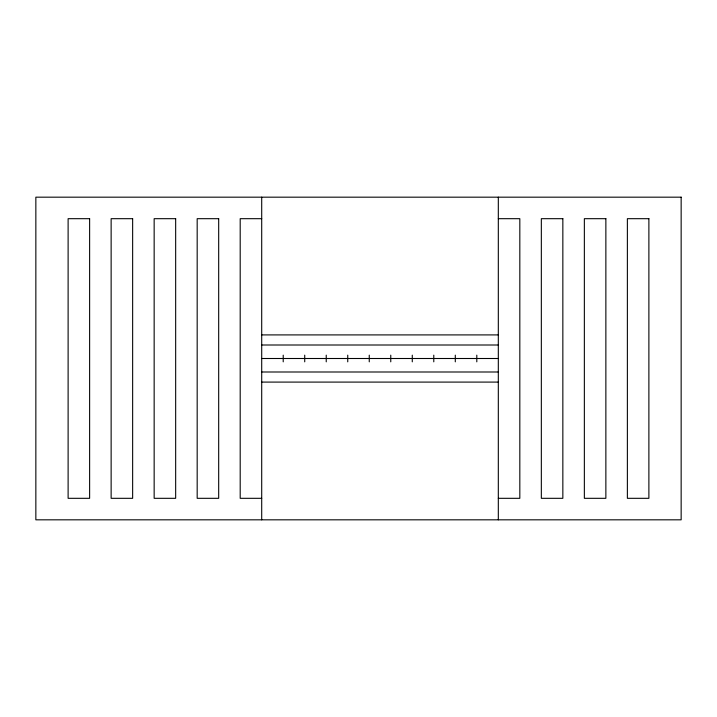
<?xml version="1.0" encoding="UTF-8"?>
<svg xmlns="http://www.w3.org/2000/svg" width="717" height="717" viewBox="0 0 717 717"><rect width="100%" height="100%" fill="white"/><g stroke="black" fill="none" stroke-linecap="round" stroke-linejoin="round"><path stroke-width="1.08" d="M261.705 218.685L240.195 218.685L240.195 498.315L261.705 498.315M498.315 218.685L519.825 218.685L519.825 498.315L498.315 498.315M261.705 334.911L498.315 334.911M261.705 345.002L498.315 345.002M261.705 358.5L498.315 358.5M261.705 371.998L498.315 371.998M261.705 382.089L498.315 382.089M498.315 197.175L498.315 519.825M476.805 355.157L476.805 361.843M455.295 355.157L455.295 361.843M433.785 355.157L433.785 361.843M412.275 355.157L412.275 361.843M390.765 355.157L390.765 361.843M369.255 355.157L369.255 361.843M347.745 355.157L347.745 361.843M326.235 355.157L326.235 361.843M304.725 355.157L304.725 361.843M283.215 355.157L283.215 361.843M261.705 197.175L261.705 519.825M681.15 197.175L35.85 197.175L35.85 519.825L681.15 519.825L681.15 197.175M89.625 218.685L68.115 218.685L68.115 498.315L89.625 498.315L89.625 218.685M132.645 218.685L111.135 218.685L111.135 498.315L132.645 498.315L132.645 218.685M175.665 218.685L154.155 218.685L154.155 498.315L175.665 498.315L175.665 218.685M218.685 218.685L197.175 218.685L197.175 498.315L218.685 498.315L218.685 218.685M562.845 218.685L541.335 218.685L541.335 498.315L562.845 498.315L562.845 218.685M605.865 218.685L584.355 218.685L584.355 498.315L605.865 498.315L605.865 218.685M648.885 218.685L627.375 218.685L627.375 498.315L648.885 498.315L648.885 218.685"/></g></svg>
